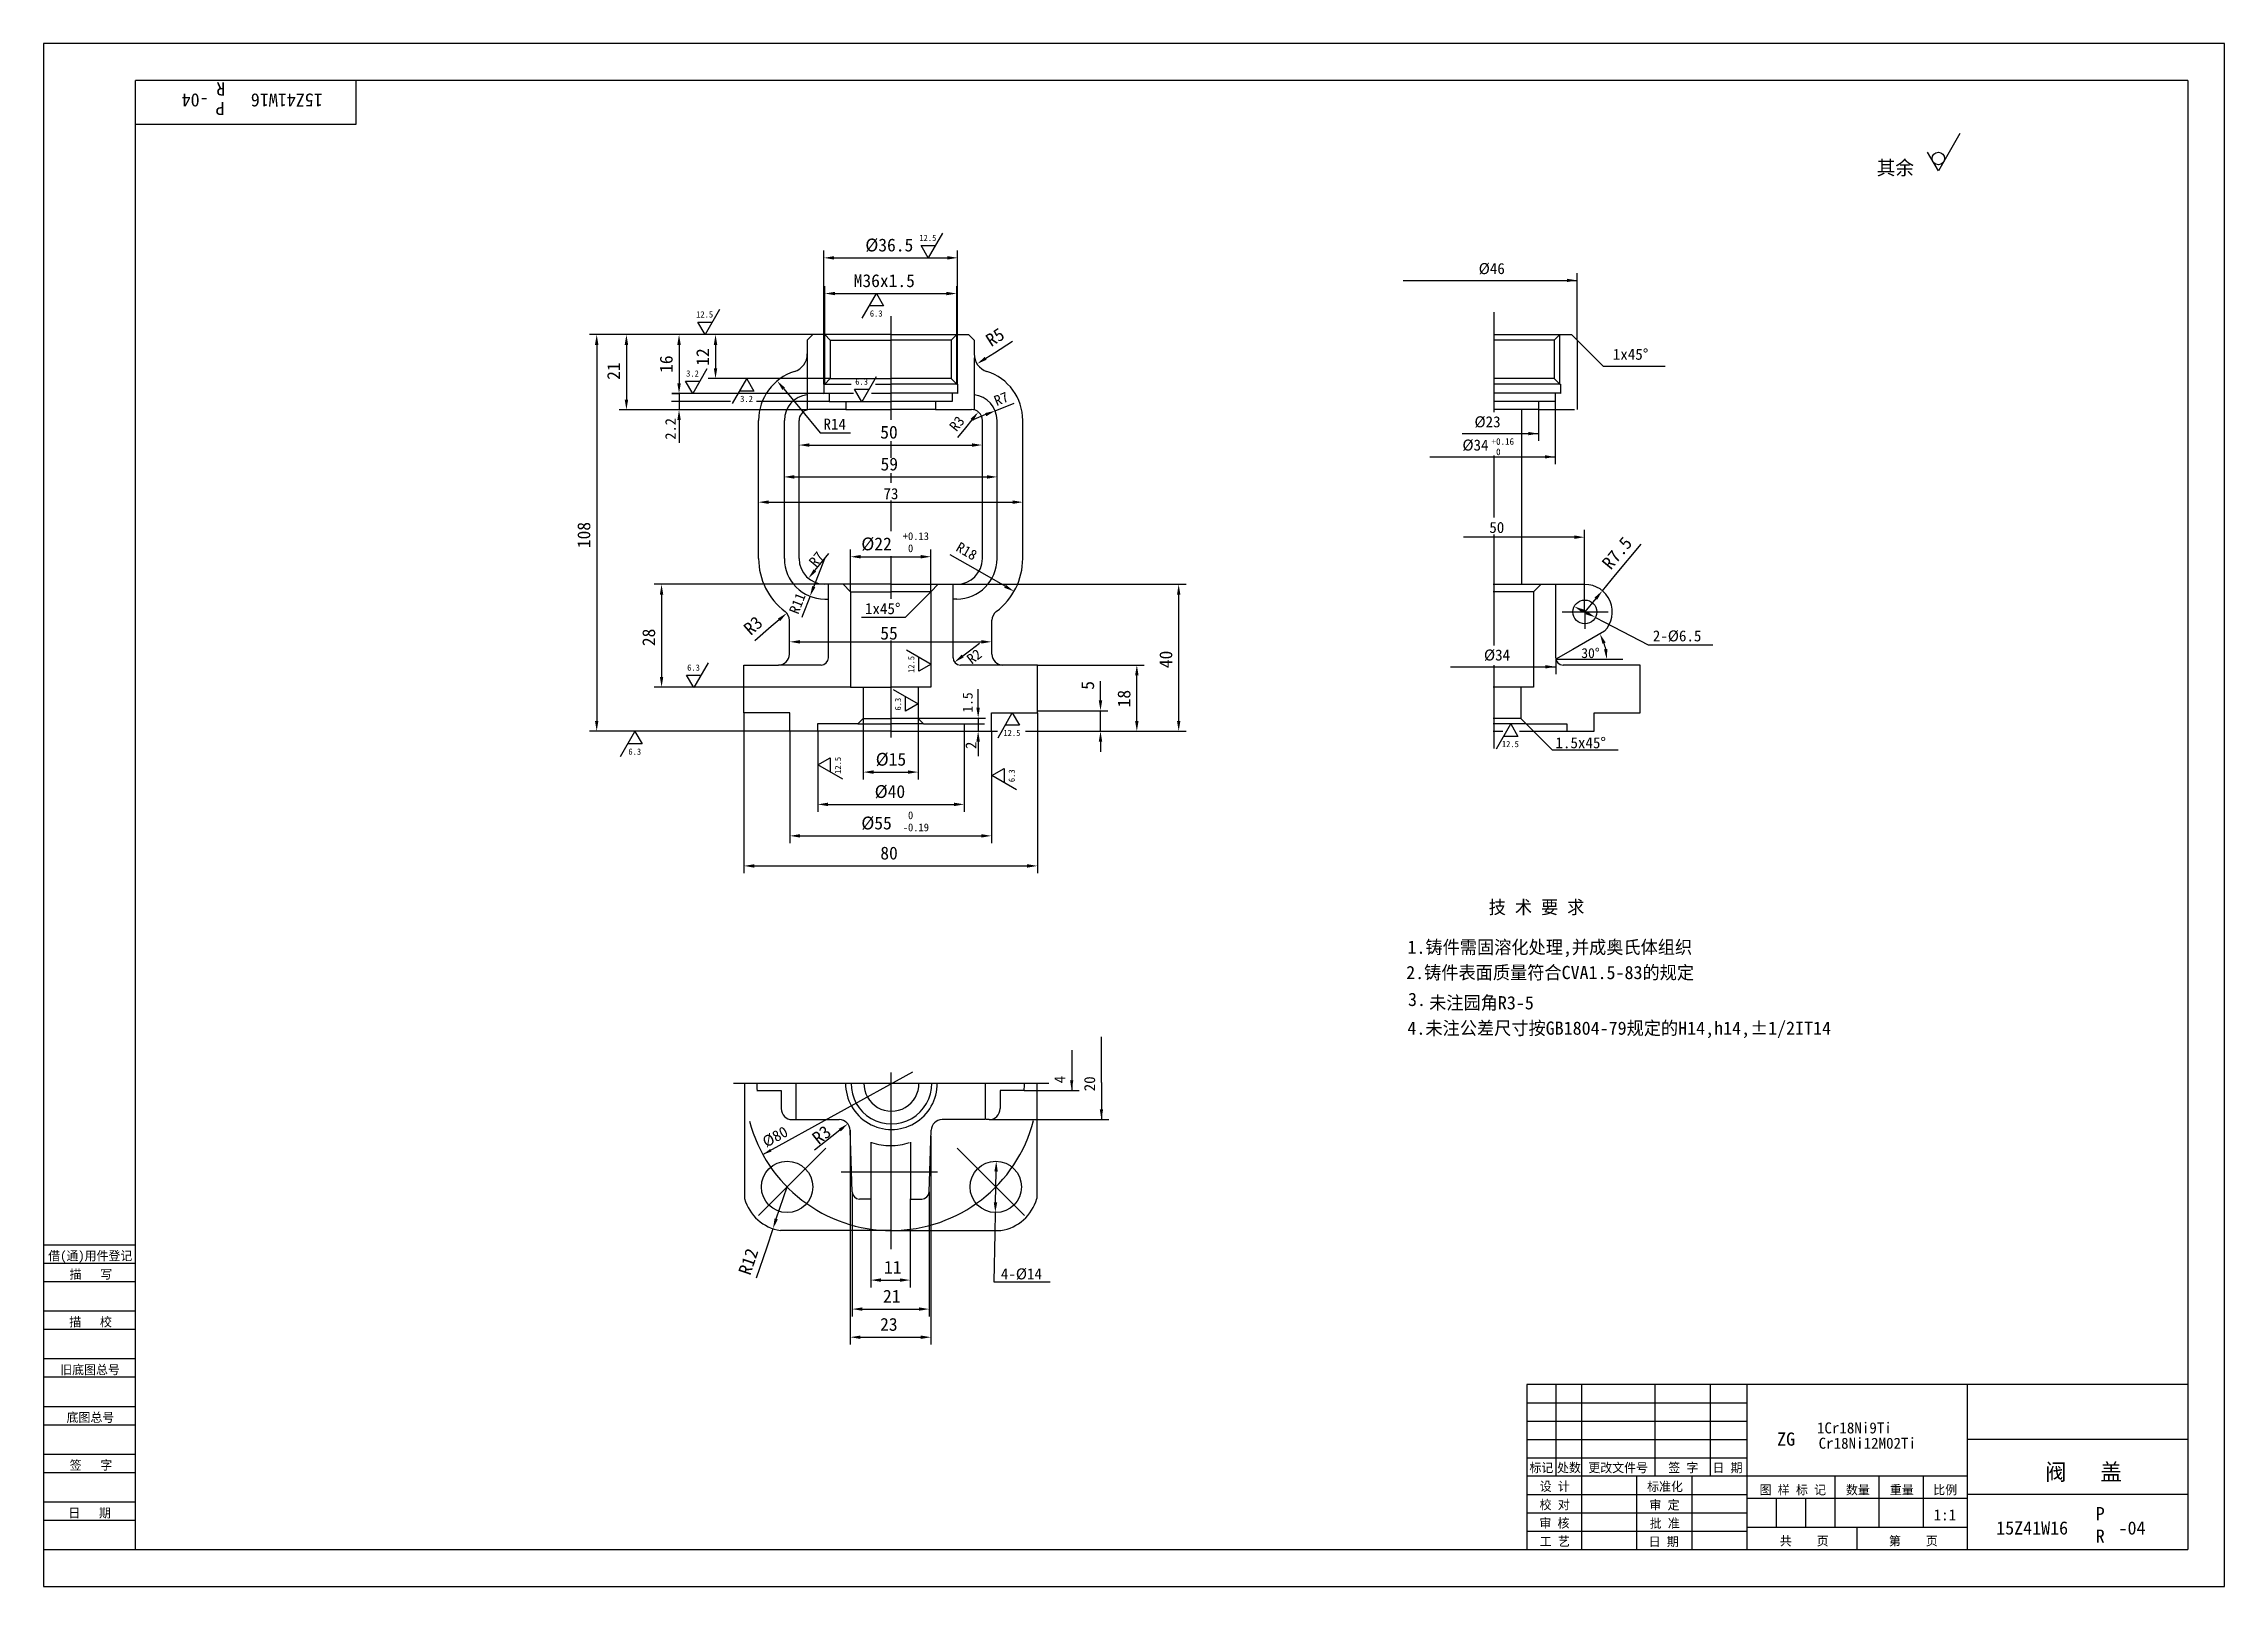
# Model space of a CAD drawing. Header units: metres. Extents: x 0 to 594, y 0 to 420.
import ezdxf

# ---------------------------------------------------------------- set-up
doc = ezdxf.new("R2010")
doc.units = ezdxf.units.M
for name, color, linetype in [('C', 6, 'Continuous'), ('D', 1, 'Continuous'), ('FL', 5, 'Continuous'), ('T', 7, 'Continuous'), ('TL', 4, 'Continuous')]:
    doc.layers.add(name, color=color, linetype=linetype)

# ---------------------------------------------------------------- blocks, each defined once
blk = doc.blocks.new('TUKUN2')
at = {"layer": 'FL'}
for p, q in [((594, 420), (0, 420)), ((0, 420), (0, 0)), ((594, 0), (594, 420)), ((0, 83), (25, 83)), ((0, 75), (25, 75)), ((0, 70), (25, 70)), ((0, 62), (25, 62)), ((0, 57), (25, 57)), ((412, 30), (412, 55)), ((419, 10), (419, 55)), ((439, 30), (439, 55)), ((454, 30), (454, 55)), ((0, 49), (25, 49)), ((404, 50), (464, 50)), ((0, 44), (25, 44)), ((404, 45), (464, 45)), ((0, 36), (25, 36)), ((404, 40), (464, 40)), ((0, 31), (25, 31)), ((404, 35), (464, 35)), ((449, 10), (449, 30)), ((404, 25), (464, 25)), ((0, 23), (25, 23)), ((0, 18), (25, 18)), ((404, 20), (464, 20)), ((404, 15), (464, 15)), ((0, 0), (594, 0))]:
    blk.add_line(p, q, dxfattribs=at)
at = {"layer": 'TL'}
for p, q in [((584, 410), (25, 410)), ((25, 10), (25, 410)), ((85, 410), (85, 398)), ((584, 410), (584, 10)), ((85, 398), (25, 398)), ((0, 93), (25, 93)), ((0, 88), (25, 88)), ((584, 55), (404, 55)), ((404, 55), (404, 10)), ((464, 10), (464, 55)), ((524, 10), (524, 55)), ((584, 40), (524, 40)), ((524, 30), (404, 30)), ((434, 10), (434, 30)), ((488, 16), (488, 30)), ((500, 16), (500, 30)), ((512, 16), (512, 30)), ((464, 24), (524, 24)), ((472, 16), (472, 24)), ((480, 16), (480, 24)), ((584, 25), (524, 25)), ((524, 16), (464, 16)), ((494, 10), (494, 16)), ((0, 10), (584, 10))]:
    blk.add_line(p, q, dxfattribs=at)
at = {"layer": 'T'}
for s, p in [('借(通)用件登记', (1.26, 88.76)), ('描   写', (7.09, 83.76)), ('描   校', (6.98, 70.76)), ('旧底图总号', (4.52, 57.76)), ('底图总号', (6.25, 44.76)), ('签   字', (7.1, 31.76)), ('标记', (404.71, 31.07)), ('处数', (412.22, 31.07)), ('更改文件号', (420.75, 31.07)), ('签 字', (442.53, 31.07)), ('日 期', (454.57, 31.07)), ('校 对', (407.48, 20.99)), ('设 计', (407.5, 25.99)), ('标准化', (436.77, 25.93)), ('审 定', (437.39, 20.93)), ('图 样 标 记', (467.4, 25.04)), ('数量', (490.92, 25.04)), ('重量', (502.88, 25.04)), ('比例', (514.7, 25.04)), ('日   期', (6.72, 18.76)), ('审 核', (407.41, 15.99)), ('批 准', (437.46, 15.93)), ('工 艺', (407.52, 10.99)), ('日 期', (437.18, 10.93)), ('共    页', (472.91, 11.13)), ('第    页', (502.62, 11.13))]:
    blk.add_text(s, height=2.5, dxfattribs=at).set_placement(p)

msp = doc.modelspace()

# ---------------------------------------------------------------- linework, layer by layer
at = {"layer": 'C'}
for p, q in [((230.76, 345.79), (230.76, 317.58)), ((394.97, 346.88), (394.97, 319.68)), ((230.83, 307.28), (230.83, 311.73)), ((230.83, 300.43), (230.83, 303.05)), ((394.97, 307.83), (394.97, 290.97)), ((230.76, 295.58), (230.76, 287.29)), ((394.97, 286.35), (394.97, 256.16)), ((230.76, 280.51), (230.76, 268.82)), ((413.6, 265.28), (426.15, 265.28)), ((419.79, 265.21), (419.79, 260.72)), ((230.76, 257.51), (230.76, 231.08)), ((394.97, 250.83), (394.97, 228.13)), ((187.9, 137), (194.28, 137)), ((194.28, 137), (204.92, 137)), ((204.92, 137), (256.5, 137)), ((230.76, 139.87), (230.76, 91.8)), ((256.75, 137), (267.16, 137)), ((267.16, 137), (273.78, 137)), ((213.03, 119.27), (194.69, 100.94)), ((248.82, 119.27), (267.16, 100.94)), ((217.24, 112.88), (243.5, 112.88))]:
    msp.add_line(p, q, dxfattribs=at)
msp.add_arc((230.93, 136.88), 40, 194.83, 345.42, dxfattribs=at)
at = {"layer": 'D'}
for p, q in [((521.95, 395.5), (516.09, 385.36)), ((516.09, 385.36), (513.17, 390.43)), ((244.86, 368.41), (240.96, 361.65)), ((212.51, 327.31), (212.51, 363.68)), ((239, 365.03), (242.91, 365.03)), ((240.96, 361.65), (239, 365.03)), ((248.96, 327.36), (248.96, 363.68)), ((215.31, 361.68), (246.16, 361.68)), ((417.71, 339.3), (417.71, 357.54)), ((212.76, 340.8), (212.76, 353.97)), ((215.56, 351.97), (245.9, 351.97)), ((222.93, 345.24), (226.83, 352)), ((226.83, 352), (228.78, 348.62)), ((248.7, 340.8), (248.7, 353.97)), ((370.34, 355.54), (417.71, 355.54)), ((184.07, 347.59), (180.17, 340.83)), ((228.78, 348.62), (224.88, 348.62)), ((156.75, 340.8), (148.65, 340.8)), ((171.08, 340.8), (156.75, 340.8)), ((181.02, 340.8), (171.08, 340.8)), ((178.22, 344.21), (182.12, 344.21)), ((180.17, 340.83), (178.22, 344.21)), ((209.51, 340.8), (181.02, 340.8)), ((212.76, 327.31), (212.76, 340.82)), ((248.7, 327.31), (248.7, 340.82)), ((258.96, 335.84), (263.94, 339.04)), ((412.96, 327.31), (412.96, 340.82)), ((417.71, 339.3), (424.78, 332.23)), ((150.65, 338), (150.65, 235.6)), ((158.75, 338), (158.75, 323.11)), ((173.08, 338), (173.08, 327.54)), ((183.02, 338), (183.02, 331.6)), ((256.6, 334.33), (258.96, 335.84)), ((174.84, 328.12), (178.74, 328.12)), ((176.79, 324.74), (174.84, 328.12)), ((180.69, 331.5), (176.79, 324.74)), ((214.26, 328.8), (181.02, 328.8)), ((187.62, 322), (191.52, 328.76)), ((191.52, 328.76), (193.47, 325.38)), ((226.77, 329.27), (222.86, 322.51)), ((424.78, 332.23), (441.69, 332.23)), ((187.07, 322.61), (171.05, 322.61)), ((212.51, 324.74), (171.08, 324.74)), ((173.08, 324.69), (171.08, 324.69)), ((173.08, 324.69), (173.08, 320.31)), ((193.47, 325.38), (189.57, 325.38)), ((214.01, 322.61), (194.14, 322.61)), ((201.6, 326.02), (205.95, 320.78)), ((205.95, 320.78), (211.55, 314.05)), ((220.91, 325.89), (224.81, 325.89)), ((222.86, 322.51), (220.91, 325.89)), ((259.19, 320.05), (264.37, 322.16)), ((411.71, 322.61), (411.71, 305.5)), ((171.08, 320.31), (156.75, 320.31)), ((208.01, 320.31), (171.08, 320.31)), ((173.08, 317.51), (173.08, 314.71)), ((251.06, 315.39), (248.94, 312.81)), ((252.83, 317.56), (251.06, 315.39)), ((256.59, 318.99), (252.7, 317.41)), ((407.21, 320.41), (407.21, 311.83)), ((173.08, 314.71), (173.08, 311.32)), ((208.56, 310.72), (252.86, 310.72)), ((211.55, 314.05), (219.76, 314.05)), ((386.4, 313.83), (407.21, 313.83)), ((377.58, 307.5), (411.71, 307.5)), ((204.46, 302.04), (256.96, 302.04)), ((197.47, 295.17), (263.95, 295.17)), ((416.95, 285.63), (386.76, 285.63)), ((419.75, 265.3), (419.75, 287.63)), ((209.78, 272.16), (212.76, 279.8)), ((211.86, 278.73), (213.92, 281.21)), ((219.76, 270.8), (219.76, 282.31)), ((222.56, 280.31), (238.9, 280.31)), ((241.7, 270.8), (241.7, 282.31)), ((254.43, 276.54), (246.97, 280.8)), ((428.15, 275.36), (435.12, 283.77)), ((210.08, 276.57), (211.86, 278.73)), ((261.9, 272.27), (254.43, 276.54)), ((424.58, 271.05), (428.15, 275.36)), ((212.76, 272.8), (166.32, 272.8)), ((168.32, 270), (168.32, 247.6)), ((208.76, 269.56), (206.73, 264.34)), ((241.7, 270.8), (234.63, 263.73)), ((248.7, 272.8), (311.17, 272.8)), ((309.17, 235.6), (309.17, 270)), ((422.79, 268.9), (419.79, 265.28)), ((200.31, 263.13), (198.21, 261.29)), ((206.73, 264.34), (206.49, 263.73)), ((234.63, 263.73), (222.76, 263.73)), ((420.19, 265.07), (419.39, 265.49)), ((422.68, 263.79), (427.65, 261.21)), ((198.21, 261.29), (193.75, 257.39)), ((206.02, 257.14), (255.42, 257.14)), ((252.56, 254.99), (254.88, 256.77)), ((427.65, 261.21), (437.06, 256.35)), ((437.06, 256.35), (449.29, 256.35)), ((449.29, 256.35), (454.68, 256.35)), ((180.98, 251.43), (177.08, 244.67)), ((235.02, 255), (241.78, 251.1)), ((238.4, 249.15), (238.4, 253.05)), ((241.78, 251.1), (238.4, 249.15)), ((250.34, 253.29), (252.56, 254.99)), ((270.7, 250.8), (299.77, 250.8)), ((383.2, 250.35), (411.88, 250.35)), ((411.88, 252.54), (411.88, 248.35)), ((411.9, 252.39), (430.16, 252.39)), ((219.76, 244.8), (166.32, 244.8)), ((175.13, 248.05), (179.03, 248.05)), ((177.08, 244.67), (175.13, 248.05)), ((231.41, 244.13), (238.17, 240.23)), ((254.55, 242), (254.55, 244.22)), ((287.87, 244), (287.87, 246.42)), ((287.87, 241.2), (287.87, 244)), ((297.77, 235.6), (297.77, 248)), ((190.76, 237.8), (190.76, 194.14)), ((234.79, 238.28), (234.79, 242.18)), ((238.17, 240.23), (234.79, 238.28)), ((254.55, 239.2), (254.55, 242)), ((259.96, 231.04), (263.86, 237.8)), ((263.86, 237.8), (265.81, 234.42)), ((270.7, 238.4), (289.87, 238.4)), ((270.7, 237.8), (270.7, 194.14)), ((287.87, 232.8), (287.87, 238.4)), ((203.26, 232.8), (148.65, 232.8)), ((157.17, 225.95), (161.07, 232.71)), ((161.07, 232.71), (163.02, 229.33)), ((203.26, 232.8), (203.26, 202.32)), ((210.84, 232.72), (210.84, 210.89)), ((223.26, 236.3), (223.26, 219.68)), ((238.19, 236.4), (256.55, 236.4)), ((238.2, 236.3), (238.2, 219.68)), ((250.7, 234.81), (256.27, 234.81)), ((250.74, 232.72), (250.74, 210.89)), ((254.55, 236.4), (254.55, 232.8)), ((258.2, 232.8), (258.2, 202.32)), ((258.2, 232.8), (259.8, 232.8)), ((265.81, 234.42), (261.91, 234.42)), ((267.47, 232.8), (289.87, 232.8)), ((289.87, 232.8), (299.77, 232.8)), ((299.77, 232.8), (311.17, 232.8)), ((395.74, 228.02), (399.64, 234.78)), ((399.64, 234.78), (401.59, 231.4)), ((403.86, 234.81), (410.93, 227.73)), ((163.02, 229.33), (159.12, 229.33)), ((254.55, 230), (254.55, 227.2)), ((254.55, 227.2), (254.55, 226.03)), ((287.87, 230), (287.87, 227.2)), ((401.59, 231.4), (397.69, 231.4)), ((410.93, 227.73), (422.52, 227.73)), ((422.52, 227.73), (428.87, 227.73)), ((210.89, 223.62), (214.27, 225.57)), ((217.65, 219.72), (210.89, 223.62)), ((214.27, 225.57), (214.27, 221.67)), ((226.06, 221.68), (235.4, 221.68)), ((258.24, 220.74), (261.62, 222.69)), ((265, 216.83), (258.24, 220.74)), ((261.62, 222.69), (261.62, 218.78)), ((213.64, 212.89), (247.94, 212.89)), ((206.06, 204.32), (255.4, 204.32)), ((193.56, 196.14), (267.9, 196.14)), ((288.13, 137.2), (288.13, 149.57)), ((280.03, 146.01), (280.03, 134.98)), ((195.91, 117.53), (236.76, 140.1)), ((288.13, 137.2), (288.13, 127.07)), ((267.11, 134.98), (282.03, 134.98)), ((257.56, 127.07), (290.13, 127.07)), ((214.66, 122.46), (210.01, 118.78)), ((216.85, 124.2), (214.66, 122.46)), ((219.69, 124.17), (219.69, 65.83)), ((241.68, 122.56), (241.68, 65.83)), ((259.27, 104.54), (259.43, 112.94)), ((199.55, 100.02), (202.5, 108.74)), ((220.22, 107.39), (220.22, 73.49)), ((241.2, 107.39), (241.2, 73.49)), ((225.28, 105.45), (225.28, 81.38)), ((236.04, 105.53), (236.04, 81.38)), ((259.22, 101.74), (259.11, 96.14)), ((198.65, 97.37), (196.86, 92.07)), ((259.11, 96.14), (258.86, 82.89)), ((196.86, 92.07), (194.1, 83.93)), ((228.08, 83.38), (233.24, 83.38)), ((258.86, 82.89), (274.17, 82.89)), ((223.02, 75.49), (238.4, 75.49)), ((222.49, 67.83), (238.88, 67.83))]:
    msp.add_line(p, q, dxfattribs=at)
msp.add_circle((516.09, 388.74), 1.69, dxfattribs=at)
msp.add_arc((411.9, 252.39), 13.86, 11.6, 18.4, dxfattribs=at)
for points in [[(215.31, 362.15), (215.31, 361.22), (212.51, 361.68)], [(246.16, 362.15), (246.16, 361.22), (248.96, 361.68)], [(215.56, 352.43), (215.56, 351.5), (212.76, 351.97)], [(245.9, 352.43), (245.9, 351.5), (248.7, 351.97)], [(414.91, 355.99), (417.71, 355.54), (414.91, 355.09)], [(150.18, 338), (151.11, 338), (150.65, 340.8)], [(158.28, 338), (159.22, 338), (158.75, 340.8)], [(172.61, 338), (173.55, 338), (173.08, 340.8)], [(182.55, 338), (183.48, 338), (183.02, 340.8)], [(256.85, 333.93), (256.35, 334.72), (254.25, 332.81)], [(172.61, 327.54), (173.55, 327.54), (173.08, 324.74)], [(182.55, 331.6), (183.48, 331.6), (183.02, 328.8)], [(201.24, 325.72), (201.96, 326.32), (199.81, 328.18)], [(158.28, 323.11), (159.22, 323.11), (158.75, 320.31)], [(172.61, 317.51), (173.55, 317.51), (173.08, 320.31)], [(253.19, 317.26), (252.47, 317.86), (254.6, 319.73)], [(256.77, 318.56), (256.42, 319.42), (259.19, 320.05)], [(208.56, 311.19), (208.56, 310.25), (205.76, 310.72)], [(252.86, 311.19), (252.86, 310.25), (255.66, 310.72)], [(404.41, 314.28), (407.21, 313.83), (404.41, 313.38)], [(408.91, 307.95), (411.71, 307.5), (408.91, 307.05)], [(204.46, 302.51), (204.46, 301.57), (201.66, 302.04)], [(256.96, 302.51), (256.96, 301.57), (259.76, 302.04)], [(197.47, 295.64), (197.47, 294.7), (194.67, 295.17)], [(263.95, 295.64), (263.95, 294.7), (266.75, 295.17)], [(416.95, 286.1), (416.95, 285.17), (419.75, 285.63)], [(222.56, 280.78), (222.56, 279.85), (219.76, 280.31)], [(238.9, 280.78), (238.9, 279.85), (241.7, 280.31)], [(210.44, 276.27), (209.72, 276.87), (208.29, 274.41)], [(167.85, 270), (168.78, 270), (168.32, 272.8)], [(210.21, 271.99), (209.34, 272.33), (208.76, 269.56)], [(261.67, 271.86), (262.13, 272.67), (264.34, 270.88)], [(308.71, 270), (309.64, 270), (309.17, 272.8)], [(423.15, 268.6), (422.43, 269.19), (424.58, 271.05)], [(200.62, 262.78), (200.01, 263.48), (202.42, 264.97)], [(419.17, 265.07), (419.6, 265.9), (416.9, 266.77)], [(419.97, 264.66), (420.4, 265.49), (422.68, 263.79)], [(206.02, 257.61), (206.02, 256.67), (203.22, 257.14)], [(255.42, 257.61), (255.42, 256.67), (258.22, 257.14)], [(424.62, 256.57), (425.48, 256.95), (423.9, 259.31)], [(250.62, 252.92), (250.05, 253.66), (248.12, 251.59)], [(297.3, 248), (298.24, 248), (297.77, 250.8)], [(409.08, 250.8), (411.88, 250.35), (409.08, 249.9)], [(425.94, 255.22), (425.01, 255.12), (425.76, 252.39)], [(167.85, 247.6), (168.78, 247.6), (168.32, 244.8)], [(254.08, 239.2), (255.01, 239.2), (254.55, 236.4)], [(287.41, 241.2), (288.34, 241.2), (287.87, 238.4)], [(150.18, 235.6), (151.11, 235.6), (150.65, 232.8)], [(254.08, 230), (255.01, 230), (254.55, 232.8)], [(287.41, 230), (288.34, 230), (287.87, 232.8)], [(297.3, 235.6), (298.24, 235.6), (297.77, 232.8)], [(308.71, 235.6), (309.64, 235.6), (309.17, 232.8)], [(226.06, 222.15), (226.06, 221.22), (223.26, 221.68)], [(235.4, 222.15), (235.4, 221.22), (238.2, 221.68)], [(213.64, 213.36), (213.64, 212.42), (210.84, 212.89)], [(247.94, 213.36), (247.94, 212.42), (250.74, 212.89)], [(206.06, 204.78), (206.06, 203.85), (203.26, 204.32)], [(255.4, 204.78), (255.4, 203.85), (258.2, 204.32)], [(193.56, 196.6), (193.56, 195.67), (190.76, 196.14)], [(267.9, 196.6), (267.9, 195.67), (270.7, 196.14)], [(280.48, 137.78), (280.03, 134.98), (279.58, 137.78)], [(217.14, 123.83), (216.56, 124.56), (219.05, 125.94)], [(288.58, 129.87), (288.13, 127.07), (287.68, 129.87)], [(197.89, 119.07), (195.91, 117.53), (198.26, 118.39)], [(259.9, 112.93), (258.97, 112.95), (259.49, 115.74)], [(259.74, 104.53), (258.81, 104.55), (259.22, 101.74)], [(199.99, 99.88), (199.11, 100.17), (198.65, 97.37)], [(228.08, 83.84), (228.08, 82.91), (225.28, 83.38)], [(233.24, 83.84), (233.24, 82.91), (236.04, 83.38)], [(223.02, 75.96), (223.02, 75.03), (220.22, 75.49)], [(238.4, 75.96), (238.4, 75.03), (241.2, 75.49)], [(222.49, 68.29), (222.49, 67.36), (219.69, 67.83)], [(238.88, 68.29), (238.88, 67.36), (241.68, 67.83)]]:
    msp.add_solid(points, dxfattribs=at)
at = {"layer": 'TL'}
for p, q in [((209.51, 340.8), (208.01, 339.3)), ((208.01, 339.3), (208.01, 335.51)), ((212.76, 340.8), (209.51, 340.8)), ((212.76, 340.8), (214.26, 339.3)), ((230.76, 340.8), (212.76, 340.8)), ((214.26, 339.3), (230.76, 339.3)), ((214.26, 339.3), (214.26, 328.8)), ((230.7, 340.8), (248.7, 340.8)), ((247.2, 339.3), (230.7, 339.3)), ((248.7, 340.8), (247.2, 339.3)), ((247.2, 339.3), (247.2, 328.8)), ((248.7, 340.8), (251.95, 340.8)), ((251.95, 340.8), (253.45, 339.3)), ((253.45, 339.3), (253.45, 335.51)), ((394.96, 340.8), (412.96, 340.8)), ((411.46, 339.3), (394.96, 339.3)), ((412.96, 340.8), (411.46, 339.3)), ((411.46, 339.3), (411.46, 328.8)), ((412.96, 340.8), (416.21, 340.8)), ((416.21, 340.8), (417.71, 339.3)), ((417.71, 339.3), (417.71, 320.36)), ((208.01, 335.51), (208.01, 320.31)), ((253.49, 334.48), (253.49, 320.3)), ((212.51, 327.31), (212.51, 324.74)), ((212.76, 327.31), (212.51, 327.31)), ((214.26, 328.8), (212.76, 327.31)), ((212.76, 327.31), (219.99, 327.31)), ((214.26, 328.8), (230.77, 328.8)), ((226.55, 327.31), (230.77, 327.31)), ((247.2, 328.8), (230.69, 328.8)), ((248.7, 327.31), (230.69, 327.31)), ((247.2, 328.8), (248.7, 327.31)), ((248.7, 327.31), (248.95, 327.31)), ((248.95, 327.31), (248.95, 324.74)), ((411.46, 328.8), (394.94, 328.8)), ((412.96, 327.31), (394.94, 327.31)), ((411.46, 328.8), (412.96, 327.31)), ((412.96, 327.31), (413.21, 327.31)), ((413.21, 327.31), (413.21, 324.74)), ((212.51, 324.74), (212.76, 324.81)), ((212.76, 324.81), (214.01, 324.81)), ((214.01, 324.81), (220.6, 324.81)), ((214.01, 324.81), (214.01, 322.61)), ((214.01, 322.61), (218.51, 322.61)), ((218.51, 322.61), (230.77, 322.61)), ((218.51, 322.61), (218.51, 320.41)), ((225.54, 324.81), (230.77, 324.81)), ((247.45, 324.81), (230.69, 324.81)), ((242.95, 322.61), (230.69, 322.61)), ((247.45, 322.61), (242.95, 322.61)), ((242.95, 322.61), (242.95, 320.41)), ((248.7, 324.81), (247.45, 324.81)), ((247.45, 324.81), (247.45, 322.61)), ((248.95, 324.74), (248.7, 324.81)), ((411.71, 324.81), (394.94, 324.81)), ((407.21, 322.61), (394.94, 322.61)), ((407.21, 322.61), (407.21, 320.41)), ((411.71, 322.61), (407.21, 322.61)), ((411.71, 324.81), (411.71, 322.61)), ((412.96, 324.81), (411.71, 324.81)), ((413.21, 324.74), (412.96, 324.81)), ((194.76, 279.8), (194.76, 317.41)), ((201.76, 279.8), (201.76, 317.41)), ((205.76, 279.8), (205.76, 317.41)), ((218.51, 320.41), (208.76, 320.41)), ((218.51, 320.41), (230.77, 320.41)), ((242.95, 320.41), (230.69, 320.41)), ((242.95, 320.41), (252.7, 320.41)), ((255.7, 279.8), (255.7, 317.41)), ((259.7, 279.8), (259.7, 317.41)), ((266.7, 279.8), (266.7, 317.41)), ((407.21, 320.41), (394.94, 320.41)), ((402.51, 320.37), (402.51, 272.79)), ((407.21, 320.41), (416.96, 320.41)), ((217.76, 272.8), (212.76, 272.8)), ((212.76, 268.8), (213.84, 268.8)), ((213.76, 252.8), (213.76, 272.79)), ((217.76, 272.8), (219.76, 270.8)), ((230.76, 272.8), (217.83, 272.8)), ((219.76, 270.8), (230.76, 270.8)), ((219.76, 270.8), (219.76, 244.8)), ((230.7, 272.8), (243.7, 272.8)), ((241.7, 270.8), (230.7, 270.8)), ((243.7, 272.8), (241.7, 270.8)), ((241.7, 270.8), (241.7, 244.8)), ((243.76, 272.8), (248.7, 272.8)), ((248.7, 268.8), (247.62, 268.8)), ((247.7, 252.8), (247.7, 272.79)), ((394.86, 272.8), (407.86, 272.8)), ((405.86, 270.8), (394.86, 270.8)), ((407.86, 272.8), (405.86, 270.8)), ((405.86, 270.8), (405.86, 244.8)), ((407.86, 272.8), (419.79, 272.8)), ((411.86, 252.8), (411.86, 272.79)), ((203.16, 253.8), (203.16, 263)), ((258.3, 253.8), (258.3, 263)), ((425.15, 260.04), (416.49, 255.04)), ((190.76, 250.8), (200.16, 250.8)), ((190.76, 237.8), (190.76, 250.8)), ((211.76, 250.8), (200.16, 250.8)), ((261.3, 250.8), (249.7, 250.8)), ((270.7, 250.8), (261.3, 250.8)), ((270.7, 237.8), (270.7, 250.8)), ((416.49, 255.04), (411.9, 252.39)), ((434.86, 250.8), (413.86, 250.8)), ((434.86, 237.8), (434.86, 250.8)), ((219.76, 244.8), (223.26, 244.8)), ((223.26, 244.8), (230.76, 244.8)), ((223.26, 244.8), (223.26, 236.3)), ((238.2, 244.8), (230.7, 244.8)), ((241.7, 244.8), (238.2, 244.8)), ((238.2, 244.8), (238.2, 236.3)), ((402.36, 244.8), (394.86, 244.8)), ((402.36, 244.8), (402.36, 236.3)), ((405.86, 244.8), (402.36, 244.8)), ((203.26, 237.8), (190.76, 237.8)), ((203.26, 232.8), (203.26, 237.8)), ((258.2, 232.8), (258.2, 237.8)), ((258.2, 237.8), (270.7, 237.8)), ((422.36, 237.8), (434.86, 237.8)), ((422.36, 232.8), (422.36, 237.8)), ((210.76, 232.8), (203.26, 232.8)), ((210.76, 234.81), (210.76, 232.81)), ((221.76, 234.81), (210.76, 234.81)), ((230.76, 232.8), (210.76, 232.8)), ((223.26, 236.3), (221.76, 234.81)), ((221.76, 234.81), (230.76, 234.81)), ((223.26, 236.3), (230.76, 236.3)), ((238.2, 236.3), (230.7, 236.3)), ((239.7, 234.81), (230.7, 234.81)), ((230.7, 232.8), (250.7, 232.8)), ((238.2, 236.3), (239.7, 234.81)), ((239.7, 234.81), (250.7, 234.81)), ((250.7, 234.81), (250.7, 232.81)), ((250.7, 232.8), (258.2, 232.8)), ((402.36, 236.3), (394.86, 236.3)), ((403.86, 234.81), (394.86, 234.81)), ((394.86, 232.8), (397.45, 232.8)), ((402, 232.8), (414.86, 232.8)), ((402.36, 236.3), (403.86, 234.81)), ((403.86, 234.81), (414.86, 234.81)), ((414.86, 234.81), (414.86, 232.81)), ((414.86, 232.8), (422.36, 232.8)), ((190.93, 137), (190.93, 105.56)), ((204.92, 137.08), (204.92, 127.07)), ((256.5, 137.08), (256.5, 127.07)), ((270.5, 137), (270.5, 105.56)), ((194.31, 134.98), (199.96, 134.98)), ((199.96, 134.98), (200.9, 134.98)), ((200.9, 134.98), (200.9, 130.07)), ((261.46, 134.98), (260.52, 134.98)), ((260.52, 134.98), (260.52, 130.07)), ((267.11, 134.98), (261.46, 134.98)), ((203.9, 127.07), (204.92, 127.07)), ((204.92, 127.07), (207.77, 127.07)), ((207.77, 127.07), (216.7, 127.07)), ((253.65, 127.07), (244.73, 127.07)), ((256.5, 127.07), (253.65, 127.07)), ((257.52, 127.07), (256.75, 127.07)), ((220.22, 107.39), (219.69, 124.17)), ((225.28, 120.91), (225.28, 111.26)), ((236.14, 120.91), (236.14, 111.26)), ((241.2, 107.39), (241.73, 124.17)), ((225.28, 111.26), (225.28, 105.45)), ((236.14, 111.26), (236.14, 105.45)), ((225.28, 105.45), (222.22, 105.45)), ((236.14, 105.45), (239.2, 105.45)), ((230.76, 96.88), (200.67, 96.88)), ((230.66, 96.88), (260.75, 96.88))]:
    msp.add_line(p, q, dxfattribs=at)
for centre, radius in [((419.79, 265.28), 3.25), ((202.5, 108.74), 7), ((259.35, 108.74), 7)]:
    msp.add_circle(centre, radius, dxfattribs=at)
for centre, radius, start, end in [((203.01, 335.51), 5, 287.62, 0), ((258.45, 335.51), 5, 180, 252.38), ((208.76, 317.41), 14, 107.62, 180), ((252.7, 317.41), 14, 360, 72.38), ((208.76, 317.41), 7, 96.15, 180), ((252.7, 317.41), 7, 360, 83.85), ((208.76, 317.41), 3, 104.16, 180), ((208.76, 317.41), 3, 90, 104.16), ((252.7, 317.41), 3, 360, 90), ((212.76, 279.8), 18, 180, 233.15), ((212.76, 279.8), 11, 180, 270), ((212.76, 279.8), 7, 180, 270), ((248.7, 279.8), 7, 270, 0), ((248.7, 279.8), 11, 270, 0), ((248.7, 279.8), 18, 306.85, 0), ((419.79, 265.28), 7.5, 315.65, 90), ((200.16, 263), 3, 0, 53.15), ((261.3, 263), 3, 126.85, 180), ((200.16, 253.8), 3, 270, 0), ((211.76, 252.8), 2, 270, 0), ((249.7, 252.8), 2, 180, 270), ((261.3, 253.8), 3, 180, 270), ((413.86, 252.8), 2, 180, 270), ((230.76, 137), 36.5, 180, 183.17), ((230.93, 136.88), 12.5, 179.44, 0.56), ((230.93, 136.88), 11, 179.37, 0.63), ((230.93, 136.88), 7.5, 179.07, 0.93), ((230.66, 137), 36.5, 356.83, 0), ((203.9, 130.07), 3, 180, 270), ((216.7, 124.07), 3, 1.8, 90), ((244.73, 124.07), 3, 90, 178.2), ((257.52, 130.07), 3, 270, 0), ((230.76, 137), 17, 252.09, 270), ((230.66, 137), 17, 270, 287.91), ((222.22, 107.45), 2, 181.8, 270), ((239.2, 107.45), 2, 270, 358.2), ((202.5, 108.74), 12, 195.36, 261.25), ((258.92, 108.74), 12, 278.75, 344.64)]:
    msp.add_arc(centre, radius, start, end, dxfattribs=at)

# ---------------------------------------------------------------- block references
at = {"layer": 'D'}
msp.add_blockref('TUKUN2', (0, 0), dxfattribs=at)

# ---------------------------------------------------------------- texts
for s, height, rotation, p in [('-04', 3.6, 180, (44.94, 406.4)), ('P', 3.6, 180, (49.27, 404.15)), ('R', 3.6, 180, (49.48, 409.46)), ('15Z41W16', 3.6, 180, (76.03, 406.4)), ('R5', 3.5, 32.71, (258.09, 337.36)), ('21', 3.5, 90, (157, 328.47)), ('16', 3.5, 90, (171.33, 330.36)), ('12', 3.5, 90, (181.27, 332.3)), ('R7', 2.8, 22.17, (259.59, 321.31)), ('2.2', 2.88, 90, (172.19, 312.18)), ('R3', 2.8, 50.72, (248.63, 314.21)), ('108', 3.5, 90, (148.9, 282.64)), ('R7.5', 3.5, 50.34, (426.86, 276.55)), ('R7', 2.8, 50.39, (210.36, 277.3)), ('R18', 2.8, 330.28, (248.25, 282.04)), ('R11', 2.8, 68.7, (205.55, 264.46)), ('R3', 3.5, 41.19, (192.6, 258.7)), ('28', 3.5, 90, (166.57, 255.97)), ('12.5', 1.7, 90, (237.17, 248.67)), ('R2', 2.8, 37.46, (252.82, 250.9)), ('40', 3.5, 90, (307.42, 249.97)), ('5', 3.5, 90, (286.12, 244.09)), ('18', 3.5, 90, (296.02, 239.3)), ('6.3', 1.7, 90, (233.56, 238.45)), ('1.5', 2.7, 90, (253.04, 237.87)), ('2', 3, 90, (254.1, 227.94)), ('12.5', 1.7, 90, (217.2, 221.19)), ('6.3', 1.7, 90, (264.55, 218.95)), ('4', 3, 90, (278.31, 136.96)), ('20', 3, 90, (286.41, 134.77)), ('%%c80', 3, 28.92, (196.85, 119.41)), ('R3', 3.5, 38.39, (211.11, 120.09)), ('R12', 3.5, 71.31, (192.45, 84.49))]:
    msp.add_text(s, height=height, rotation=rotation, dxfattribs=at).set_placement(p)
for s, height, p in [('其余', 3.9, (499.32, 384.26)), ('%%c36.5', 3.5, (223.82, 363.43)), ('12.5', 1.7, (238.53, 366.26)), ('M36x1.5', 3.5, (220.65, 353.72)), ('%%c46', 3, (390.89, 357.26)), ('12.5', 1.7, (177.74, 345.44)), ('6.3', 1.7, (225.05, 345.69)), ('1x45%%d', 3, (427.42, 333.93)), ('3.2', 1.7, (175.01, 329.35)), ('6.3', 1.7, (221.08, 327.12)), ('3.2', 1.7, (189.74, 322.45)), ('R14', 3, (212.42, 314.92)), ('50', 3.5, (227.88, 312.47)), ('%%C23', 3, (389.74, 315.55)), ('%%c34', 3, (386.46, 309.22)), ('+0.16', 1.8, (394.4, 310.78)), (' 0', 1.8, (394.4, 307.96)), ('59', 3.5, (227.96, 303.79)), ('73', 3, (228.76, 295.98)), ('%%c22', 3.5, (222.73, 282.06)), ('+0.13', 2.1, (234.01, 284.86)), ('50', 3, (393.78, 286.79)), (' 0', 2.1, (234.01, 281.57)), ('1x45%%d', 3, (223.72, 264.68)), ('55', 3.5, (227.89, 257.76)), ('30%%d', 2.7, (418.84, 252.73)), ('2-%%c6.5', 3, (438.32, 257.27)), ('6.3', 1.7, (175.3, 249.28)), ('%%c34', 3, (392.33, 252.06)), ('12.5', 1.7, (261.43, 231.49)), ('6.3', 1.7, (159.29, 226.4)), ('%%c15', 3.5, (226.65, 223.43)), ('12.5', 1.7, (397.21, 228.47)), ('1.5x45%%d', 3, (411.8, 228.17)), ('%%c40', 3.5, (226.37, 214.64)), ('%%C55', 3.5, (222.73, 206.07)), (' 0', 2.1, (234.01, 208.87)), ('-0.19', 2.1, (234.01, 205.58)), ('80', 3.5, (227.9, 197.89)), ('技 术 要 求', 3.6, (393.61, 183.1)), ('1.铸件需固溶化处理,并成奥氏体组织', 3.6, (371.49, 172.23)), ('2.铸件表面质量符合CVA1.5-83的规定', 3.6, (371.13, 165.32)), ('3.', 3.6, (371.63, 158)), ('未注园角R3-5', 3.6, (377.39, 157.08)), ('4.未注公差尺寸按GB1804-79规定的H14,h14,%%p1/2IT14', 3.6, (371.48, 150.18)), ('11', 3.5, (228.91, 85.13)), ('4-%%c14', 3, (260.74, 83.58)), ('21', 3.5, (228.63, 77.24)), ('23', 3.5, (227.85, 69.58)), ('ZG', 3.6, (472.17, 38.3)), ('1Cr18Ni9Ti', 3, (483.01, 41.64)), ('Cr18Ni12M02Ti', 3, (483.48, 37.47)), ('阀   盖', 4.5, (545.17, 28.9)), ('1:1', 3, (514.8, 17.97)), ('P', 3.6, (558.96, 18)), ('15Z41W16', 3.6, (531.84, 14.11)), ('R', 3.6, (558.96, 11.88)), ('-04', 3.6, (565.17, 14.09))]:
    msp.add_text(s, height=height, dxfattribs=at).set_placement(p)

doc.saveas('drawing.dxf')
